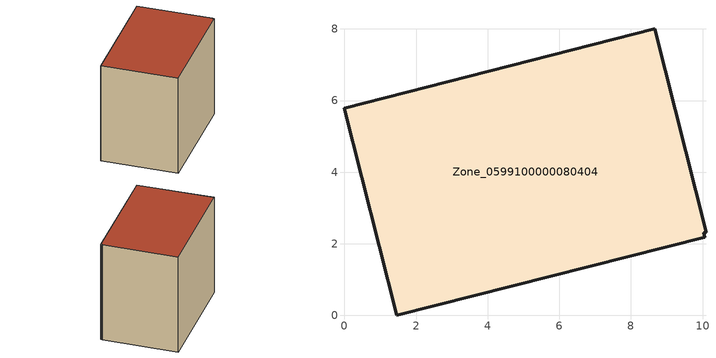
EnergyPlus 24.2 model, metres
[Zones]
Zone_0599100000080404
 floor ground (C_G): 10.03,2.31 10.06,2.19 1.46,0 0,5.79 8.67,8.01 10.1,2.32 z0
 wall outside (C_F): 10.1,2.32 8.67,8.01 0,5.79 1.46,0 10.06,2.19 10.03,2.31 10.1,2.32 z0:8.11
 roof outside (C_R): 10.06,2.19 10.03,2.31 10.1,2.32 8.67,8.01 0,5.79 1.46,0 z8.11
[BUILDING]
Pand.0599100000080404: North Axis=0; Terrain=City; Loads Convergence Tolerance Value=0.04; Temperature Convergence Tolerance Value=0.4; Solar Distribution=FullExterior; Maximum Number of Warmup Days=25; Minimum Number of Warmup Days=1
[Site:Location]
Rotterdam.The.Hague.AP_ZH_NLD Design_Conditions: Latitude=51.96; Longitude=4.45; Time Zone=1; Elevation=-4.5
[SITE:GROUNDTEMPERATURE:BUILDINGSURFACE]
18, 18, 18, 18, 18, 18, 18, 18, 18, 18, 18, 18
[MATERIAL] Thermal Absorptance=0.9; Solar Absorptance=0.7; Visible Absorptance=0.7
Name | Roughness | Thickness | Conductivity | Density | Specific Heat
G.TI.1965-1974 | MediumSmooth | 0.15 | 0.882353 | 540 | 1210
F.TI.1965-1974 | Rough | 0.3 | 0.697674 | 1920 | 840
R.TI.1965-1974 | MediumRough | 0.2 | 0.232558 | 1500 | 1000
[CONSTRUCTION]
C_G: G.TI.1965-1974
C_F: F.TI.1965-1974
C_R: R.TI.1965-1974
[ZONE]
Zone_0599100000080404: Type=1; Multiplier=1; Ceiling Height=Autocalculate; Volume=Autocalculate; Floor Area=autocalculate; Part of Total Floor Area=Yes
[ZONEINFILTRATION:DESIGNFLOWRATE]
Infil_Zone_0599100000080404: Zone or ZoneList or Space or SpaceList=Zone_0599100000080404; Schedule=AlwaysOn; Design Flow Rate Calculation Method=Flow/Area; Flow Rate per Floor Area=0.003; Constant Term Coefficient=1; Temperature Term Coefficient=0; Velocity Term Coefficient=0; Velocity Squared Term Coefficient=0
[HVACTEMPLATE:ZONE:IDEALLOADSAIRSYSTEM]
Zone_0599100000080404: Maximum Heating Supply Air Temperature=50; Minimum Cooling Supply Air Temperature=13; Maximum Heating Supply Air Humidity Ratio=0.0156; Minimum Cooling Supply Air Humidity Ratio=0.0077; Heating Limit=NoLimit; Cooling Limit=NoLimit; Dehumidification Control Type=ConstantSensibleHeatRatio; Cooling Sensible Heat Ratio=0.7; Dehumidification Setpoint=60; Humidification Control Type=None; Humidification Setpoint=30; Outdoor Air Method=None; Outdoor Air Flow Rate per Person=0.00944; Outdoor Air Flow Rate per Zone Floor Area=0; Outdoor Air Flow Rate per Zone=0; Demand Controlled Ventilation Type=None; Outdoor Air Economizer Type=NoEconomizer; Heat Recovery Type=None; Sensible Heat Recovery Effectiveness=0.7; Latent Heat Recovery Effectiveness=0.65
[ZONECONTROL:THERMOSTAT]
ThermostatControl_Zone_0599100000080404: Zone or ZoneList=Zone_0599100000080404; Control Type Schedule=DualSetpointControlType; Control 1=Thermostat_Zone_0599100000080404; Temperature Difference Between Cutout And Setpoint=0
[THERMOSTATSETPOINT:DUALSETPOINT]
Thermostat_Zone_0599100000080404: Heating Setpoint Temperature Schedule=HeatingSetpoint_Zone_0599100000080404; Cooling Setpoint Temperature Schedule=CoolingSetpoint_Zone_0599100000080404
[SCHEDULE:COMPACT]
HeatingSetpoint_Zone_0599100000080404: Through: 12/31, For: AllDays, Until: 24:00, 21
CoolingSetpoint_Zone_0599100000080404: Through: 12/31, For: AllDays, Until: 24:00, 24
DualSetpointControlType: Through: 12/31, For: AllDays, Until: 24:00, 4
AlwaysOn: Through: 12/31, For: AllDays, Until: 24:00, 1
